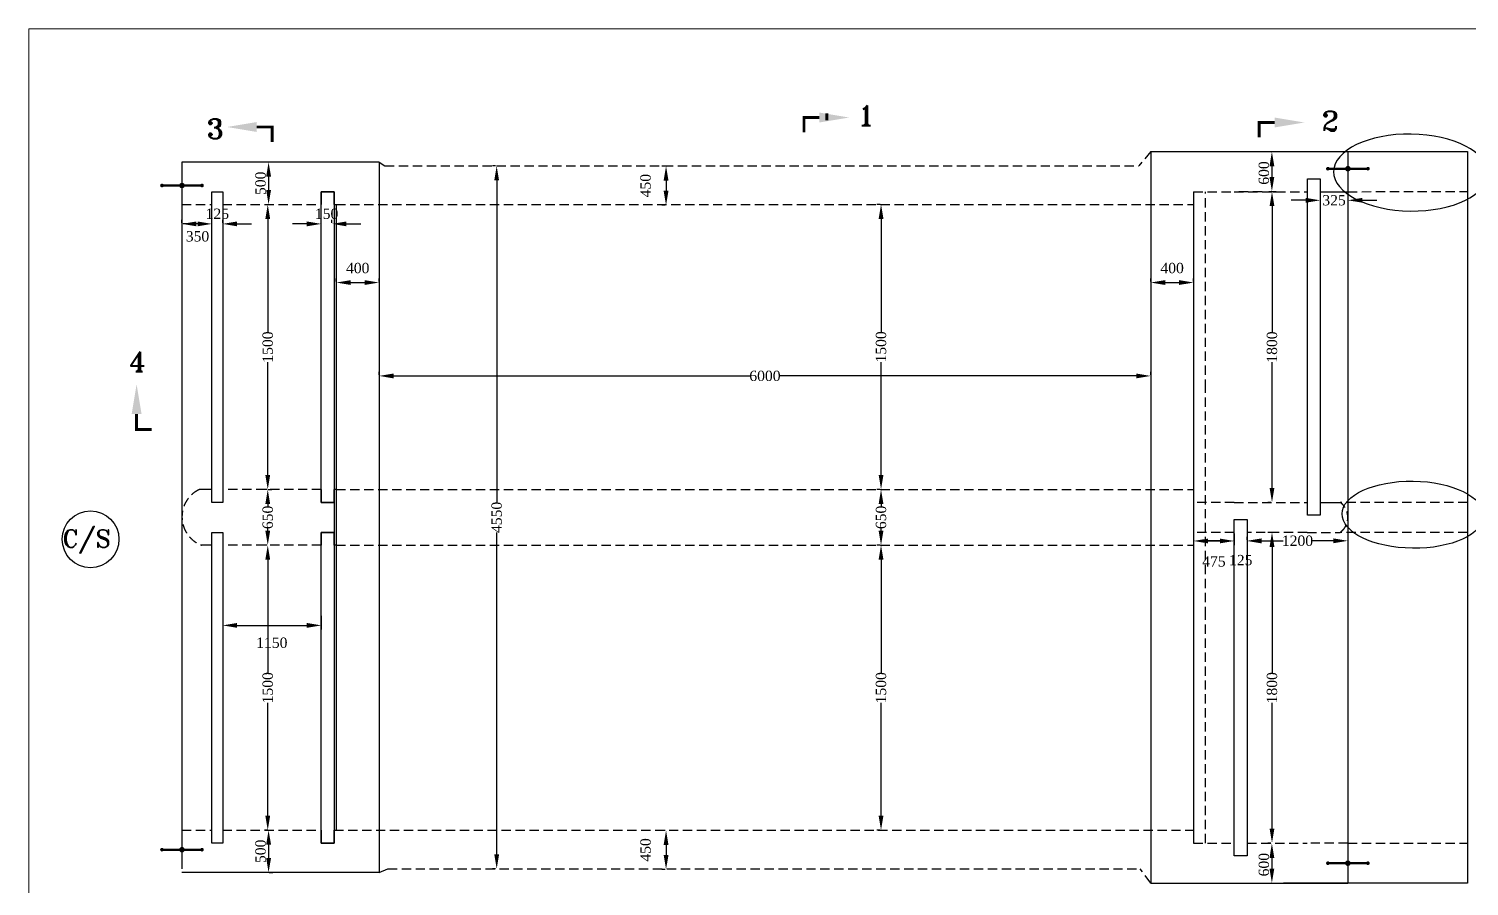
# Model space of a CAD drawing. Extents: x -545075 to 1728153, y -708141 to -305611.
# Drawn here: x 135012 to 169852, y -614961 to -594218 of the extents above; entities that cross this region are included whole.
import ezdxf

# ---------------------------------------------------------------- set-up
doc = ezdxf.new("R2010")
doc.units = 0
doc.header["$MEASUREMENT"] = 0
doc.linetypes.add('DASHED', pattern=[0.75, 0.5, -0.25])
doc.layers.get('0').update_dxf_attribs({"linetype": 'CONTINUOUS'})
doc.layers.get('DEFPOINTS').update_dxf_attribs({"linetype": 'CONTINUOUS'})
doc.layers.add('LINE', color=7, linetype='CONTINUOUS')
doc.styles.add('BIG', font='ROMANT.SHX')
doc.styles.get("Standard").update_dxf_attribs({"font": 'times.ttf', "height": 250})
doc.dimstyles.new('3', dxfattribs={"dimtxt": 225, "dimasz": 350, "dimexe": 100, "dimexo": 25, "dimgap": 9, "dimtad": 0, "dimdec": 0, "dimzin": 0, "dimdsep": 46, "dimtxsty": 'Standard', "dimcen": 0, "dimclrt": 256, "dimadec": 0, "dimazin": 0, "dimtfac": 1, "dimtdec": 0, "dimtofl": 0, "dimtmove": 2, "dimatfit": 3, "dimfxl": 1, "dimtolj": 1, "dimtzin": 0, "dimarcsym": 0})

# ---------------------------------------------------------------- blocks, each defined once
blk = doc.blocks.new('*D405')
at = {"layer": 'DEFPOINTS', "color": 0, "linetype": 'ByBlock', "lineweight": -2}
for p in [(143486, -602616), (162149, -602616), (162149, -602616)]:
    blk.add_point(p, dxfattribs=at)
at = {"layer": 'LINE', "color": 0, "linetype": 'ByBlock', "lineweight": -2}
for p, q in [((143486, -602591), (143486, -602516)), ((143836, -602616), (152454, -602616)), ((161799, -602616), (153181, -602616)), ((162149, -602591), (162149, -602516))]:
    blk.add_line(p, q, dxfattribs=at)
for points in [[(143836, -602558), (143836, -602675), (143486, -602616)], [(161799, -602558), (161799, -602675), (162149, -602616)]]:
    blk.add_solid(points, dxfattribs=at)
at = {"layer": 'LINE', "linetype": 'ByBlock', "lineweight": -2, "insert": (152818, -602616), "char_height": 250, "attachment_point": 5}
blk.add_mtext('\\A1;6000', dxfattribs=at)
blk = doc.blocks.new('*D412')
at = {"layer": 'DEFPOINTS', "color": 0, "linetype": 'ByBlock', "lineweight": -2}
for p in [(142450, -600357), (143486, -600357), (143486, -600357)]:
    blk.add_point(p, dxfattribs=at)
at = {"layer": 'LINE', "color": 0, "linetype": 'ByBlock', "lineweight": -2}
for p, q in [((142450, -600332), (142450, -600257)), ((143486, -600332), (143486, -600257)), ((142800, -600357), (143136, -600357))]:
    blk.add_line(p, q, dxfattribs=at)
for points in [[(142800, -600299), (142800, -600415), (142450, -600357)], [(143136, -600299), (143136, -600415), (143486, -600357)]]:
    blk.add_solid(points, dxfattribs=at)
at = {"layer": 'LINE', "linetype": 'ByBlock', "lineweight": -2, "insert": (142968, -600008), "char_height": 250, "attachment_point": 5}
blk.add_mtext('\\A1;400', dxfattribs=at)
blk = doc.blocks.new('*D413')
at = {"layer": 'DEFPOINTS', "color": 0, "linetype": 'ByBlock', "lineweight": -2}
for p in [(162149, -600357), (163186, -600357), (163186, -600357)]:
    blk.add_point(p, dxfattribs=at)
at = {"layer": 'LINE', "color": 0, "linetype": 'ByBlock', "lineweight": -2}
for p, q in [((162149, -600332), (162149, -600257)), ((163186, -600332), (163186, -600257)), ((162499, -600357), (162836, -600357))]:
    blk.add_line(p, q, dxfattribs=at)
for points in [[(162499, -600299), (162499, -600415), (162149, -600357)], [(162836, -600299), (162836, -600415), (163186, -600357)]]:
    blk.add_solid(points, dxfattribs=at)
at = {"layer": 'LINE', "linetype": 'ByBlock', "lineweight": -2, "insert": (162667, -600008), "char_height": 250, "attachment_point": 5}
blk.add_mtext('\\A1;400', dxfattribs=at)
blk = doc.blocks.new('*D470')
at = {"layer": 'DEFPOINTS', "color": 0, "linetype": 'ByBlock', "lineweight": -2}
for p in [(140767, -605365), (140792, -606713), (140792, -606713)]:
    blk.add_point(p, dxfattribs=at)
at = {"layer": 'LINE', "color": 0, "linetype": 'ByBlock', "lineweight": -2}
for p, q in [((140792, -605365), (140892, -605365)), ((140792, -605715), (140792, -605767)), ((140792, -606363), (140792, -606310)), ((140767, -606713), (140692, -606713))]:
    blk.add_line(p, q, dxfattribs=at)
for points in [[(140734, -605715), (140850, -605715), (140792, -605365)], [(140734, -606363), (140850, -606363), (140792, -606713)]]:
    blk.add_solid(points, dxfattribs=at)
at = {"layer": 'LINE', "linetype": 'ByBlock', "lineweight": -2, "insert": (140792, -606039), "char_height": 250, "attachment_point": 5, "rotation": 90}
blk.add_mtext('\\A1;650', dxfattribs=at)
blk = doc.blocks.new('*D562')
at = {"layer": 'DEFPOINTS', "color": 0, "linetype": 'ByBlock', "lineweight": -2}
for p in [(139702, -608396), (142087, -608396), (142087, -608651)]:
    blk.add_point(p, dxfattribs=at)
at = {"layer": 'LINE', "color": 0, "linetype": 'ByBlock', "lineweight": -2}
for p, q in [((139702, -608421), (139702, -608751)), ((140052, -608651), (141737, -608651)), ((142087, -608421), (142087, -608751))]:
    blk.add_line(p, q, dxfattribs=at)
for points in [[(140052, -608593), (140052, -608709), (139702, -608651)], [(141737, -608593), (141737, -608709), (142087, -608651)]]:
    blk.add_solid(points, dxfattribs=at)
at = {"layer": 'LINE', "linetype": 'ByBlock', "lineweight": -2, "insert": (140891, -609072), "char_height": 250, "attachment_point": 5}
blk.add_mtext('\\A1;1150', dxfattribs=at)
blk = doc.blocks.new('*D576')
at = {"layer": 'DEFPOINTS', "color": 0, "linetype": 'ByBlock', "lineweight": -2}
for p in [(155626, -605365), (155626, -606713), (155626, -606713)]:
    blk.add_point(p, dxfattribs=at)
at = {"layer": 'LINE', "color": 0, "linetype": 'ByBlock', "lineweight": -2}
for p, q in [((155601, -605365), (155526, -605365)), ((155626, -605715), (155626, -605767)), ((155626, -606363), (155626, -606310)), ((155601, -606713), (155526, -606713))]:
    blk.add_line(p, q, dxfattribs=at)
for points in [[(155568, -605715), (155684, -605715), (155626, -605365)], [(155568, -606363), (155684, -606363), (155626, -606713)]]:
    blk.add_solid(points, dxfattribs=at)
at = {"layer": 'LINE', "linetype": 'ByBlock', "lineweight": -2, "insert": (155626, -606039), "char_height": 250, "attachment_point": 5, "rotation": 90}
blk.add_mtext('\\A1;650', dxfattribs=at)
blk = doc.blocks.new('*D654')
at = {"layer": 'DEFPOINTS', "color": 0, "linetype": 'ByBlock', "lineweight": -2}
for p in [(163186, -606402), (164171, -606402), (164171, -606609)]:
    blk.add_point(p, dxfattribs=at)
at = {"layer": 'LINE', "color": 0, "linetype": 'ByBlock', "lineweight": -2}
for p, q in [((163186, -606427), (163186, -606709)), ((164171, -606427), (164171, -606709)), ((163536, -606609), (163821, -606609))]:
    blk.add_line(p, q, dxfattribs=at)
for points in [[(163536, -606551), (163536, -606667), (163186, -606609)], [(163821, -606551), (163821, -606667), (164171, -606609)]]:
    blk.add_solid(points, dxfattribs=at)
at = {"layer": 'LINE', "linetype": 'ByBlock', "lineweight": -2, "insert": (163678, -607105), "char_height": 250, "attachment_point": 5}
blk.add_mtext('\\A1;475', dxfattribs=at)
blk = doc.blocks.new('*D655')
at = {"layer": 'DEFPOINTS', "color": 0, "linetype": 'ByBlock', "lineweight": -2}
for p in [(164171, -606609), (164482, -606609), (164482, -606609)]:
    blk.add_point(p, dxfattribs=at)
at = {"layer": 'LINE', "color": 0, "linetype": 'ByBlock', "lineweight": -2}
for p, q in [((164171, -606584), (164171, -606509)), ((164482, -606584), (164482, -606509)), ((163821, -606609), (163471, -606609)), ((164832, -606609), (165182, -606609))]:
    blk.add_line(p, q, dxfattribs=at)
for points in [[(163821, -606551), (163821, -606667), (164171, -606609)], [(164832, -606551), (164832, -606667), (164482, -606609)]]:
    blk.add_solid(points, dxfattribs=at)
at = {"layer": 'LINE', "linetype": 'ByBlock', "lineweight": -2, "insert": (164326, -607073), "char_height": 250, "attachment_point": 5}
blk.add_mtext('\\A1;125', dxfattribs=at)
blk = doc.blocks.new('*D656')
at = {"layer": 'DEFPOINTS', "color": 0, "linetype": 'ByBlock', "lineweight": -2}
for p in [(166917, -606039), (164482, -606402), (166917, -606605)]:
    blk.add_point(p, dxfattribs=at)
at = {"layer": 'LINE', "color": 0, "linetype": 'ByBlock', "lineweight": -2}
for p, q in [((166917, -606064), (166917, -606705)), ((164482, -606427), (164482, -606705)), ((164832, -606605), (165349, -606605)), ((166567, -606605), (166049, -606605))]:
    blk.add_line(p, q, dxfattribs=at)
for points in [[(164832, -606547), (164832, -606663), (164482, -606605)], [(166567, -606547), (166567, -606663), (166917, -606605)]]:
    blk.add_solid(points, dxfattribs=at)
at = {"layer": 'LINE', "linetype": 'ByBlock', "lineweight": -2, "insert": (165699, -606605), "char_height": 250, "attachment_point": 5}
blk.add_mtext('\\A1;1200', dxfattribs=at)
blk = doc.blocks.new('*D657')
at = {"layer": 'DEFPOINTS', "color": 0, "linetype": 'ByBlock', "lineweight": -2}
for p in [(166249, -598159), (166918, -598158), (166918, -598367)]:
    blk.add_point(p, dxfattribs=at)
at = {"layer": 'LINE', "color": 0, "linetype": 'ByBlock', "lineweight": -2}
for p, q in [((166249, -598184), (166249, -598467)), ((166918, -598183), (166918, -598467)), ((165899, -598367), (165549, -598367)), ((167268, -598367), (167618, -598367))]:
    blk.add_line(p, q, dxfattribs=at)
for points in [[(165899, -598309), (165899, -598425), (166249, -598367)], [(167268, -598309), (167268, -598425), (166918, -598367)]]:
    blk.add_solid(points, dxfattribs=at)
at = {"layer": 'LINE', "linetype": 'ByBlock', "lineweight": -2, "insert": (166584, -598367), "char_height": 250, "attachment_point": 5}
blk.add_mtext('\\A1;325', dxfattribs=at)
blk = doc.blocks.new('*D662')
at = {"layer": 'DEFPOINTS', "color": 0, "linetype": 'ByBlock', "lineweight": -2}
for p in [(150426, -597540), (150426, -598486), (150426, -598486)]:
    blk.add_point(p, dxfattribs=at)
at = {"layer": 'LINE', "color": 0, "linetype": 'ByBlock', "lineweight": -2}
for p, q in [((150401, -597540), (150326, -597540)), ((150426, -597890), (150426, -598136)), ((150401, -598486), (150326, -598486))]:
    blk.add_line(p, q, dxfattribs=at)
for points in [[(150368, -597890), (150485, -597890), (150426, -597540)], [(150368, -598136), (150485, -598136), (150426, -598486)]]:
    blk.add_solid(points, dxfattribs=at)
at = {"layer": 'LINE', "linetype": 'ByBlock', "lineweight": -2, "insert": (149931, -598013), "char_height": 250, "attachment_point": 5, "rotation": 90}
blk.add_mtext('\\A1;450', dxfattribs=at)
blk = doc.blocks.new('*D663')
at = {"layer": 'DEFPOINTS', "color": 0, "linetype": 'ByBlock', "lineweight": -2}
for p in [(150426, -613611), (150426, -614556), (150426, -614556)]:
    blk.add_point(p, dxfattribs=at)
at = {"layer": 'LINE', "color": 0, "linetype": 'ByBlock', "lineweight": -2}
for p, q in [((150401, -613611), (150326, -613611)), ((150426, -613961), (150426, -614206)), ((150401, -614556), (150326, -614556))]:
    blk.add_line(p, q, dxfattribs=at)
for points in [[(150368, -613961), (150485, -613961), (150426, -613611)], [(150368, -614206), (150485, -614206), (150426, -614556)]]:
    blk.add_solid(points, dxfattribs=at)
at = {"layer": 'LINE', "linetype": 'ByBlock', "lineweight": -2, "insert": (149931, -614083), "char_height": 250, "attachment_point": 5, "rotation": 90}
blk.add_mtext('\\A1;450', dxfattribs=at)
blk = doc.blocks.new('*D664')
at = {"layer": 'DEFPOINTS', "color": 0, "linetype": 'ByBlock', "lineweight": -2}
for p in [(139443, -598938), (139702, -598938), (139702, -598938)]:
    blk.add_point(p, dxfattribs=at)
at = {"layer": 'LINE', "color": 0, "linetype": 'ByBlock', "lineweight": -2}
for p, q in [((139443, -598913), (139443, -598838)), ((139702, -598913), (139702, -598838)), ((139093, -598938), (138743, -598938)), ((140052, -598938), (140402, -598938))]:
    blk.add_line(p, q, dxfattribs=at)
for points in [[(139093, -598880), (139093, -598996), (139443, -598938)], [(140052, -598880), (140052, -598996), (139702, -598938)]]:
    blk.add_solid(points, dxfattribs=at)
at = {"layer": 'LINE', "linetype": 'ByBlock', "lineweight": -2, "insert": (139573, -598694), "char_height": 250, "attachment_point": 5}
blk.add_mtext('\\A1;125', dxfattribs=at)
blk = doc.blocks.new('*D665')
at = {"layer": 'DEFPOINTS', "color": 0, "linetype": 'ByBlock', "lineweight": -2}
for p in [(142087, -598938), (142346, -598938), (142346, -598938)]:
    blk.add_point(p, dxfattribs=at)
at = {"layer": 'LINE', "color": 0, "linetype": 'ByBlock', "lineweight": -2}
for p, q in [((142087, -598913), (142087, -598838)), ((142346, -598913), (142346, -598838)), ((141737, -598938), (141387, -598938)), ((142696, -598938), (143046, -598938))]:
    blk.add_line(p, q, dxfattribs=at)
for points in [[(141737, -598880), (141737, -598996), (142087, -598938)], [(142696, -598880), (142696, -598996), (142346, -598938)]]:
    blk.add_solid(points, dxfattribs=at)
at = {"layer": 'LINE', "linetype": 'ByBlock', "lineweight": -2, "insert": (142216, -598694), "char_height": 250, "attachment_point": 5}
blk.add_mtext('\\A1;150', dxfattribs=at)
blk = doc.blocks.new('*D666')
at = {"layer": 'DEFPOINTS', "color": 0, "linetype": 'ByBlock', "lineweight": -2}
for p in [(138717, -598938), (138717, -598938), (139443, -598938)]:
    blk.add_point(p, dxfattribs=at)
at = {"layer": 'LINE', "color": 0, "linetype": 'ByBlock', "lineweight": -2}
for p, q in [((138717, -598913), (138717, -598838)), ((139443, -598913), (139443, -598838)), ((139093, -598938), (139067, -598938))]:
    blk.add_line(p, q, dxfattribs=at)
for points in [[(139067, -598880), (139067, -598996), (138717, -598938)], [(139093, -598880), (139093, -598996), (139443, -598938)]]:
    blk.add_solid(points, dxfattribs=at)
at = {"layer": 'LINE', "linetype": 'ByBlock', "lineweight": -2, "insert": (139093, -599240), "char_height": 250, "attachment_point": 5}
blk.add_mtext('\\A1;350', dxfattribs=at)
blk = doc.blocks.new('*D828')
at = {"layer": 'DEFPOINTS', "color": 0, "linetype": 'ByBlock', "lineweight": -2}
for p in [(140812, -597442), (140800, -598470), (140812, -598470)]:
    blk.add_point(p, dxfattribs=at)
at = {"layer": 'LINE', "color": 0, "linetype": 'ByBlock', "lineweight": -2}
for p, q in [((140787, -597442), (140712, -597442)), ((140812, -597792), (140812, -598120)), ((140825, -598470), (140912, -598470))]:
    blk.add_line(p, q, dxfattribs=at)
for points in [[(140754, -597792), (140871, -597792), (140812, -597442)], [(140754, -598120), (140871, -598120), (140812, -598470)]]:
    blk.add_solid(points, dxfattribs=at)
at = {"layer": 'LINE', "linetype": 'ByBlock', "lineweight": -2, "insert": (140619, -597956), "char_height": 250, "attachment_point": 5, "rotation": 90}
blk.add_mtext('\\A1;500', dxfattribs=at)
blk = doc.blocks.new('*D829')
at = {"layer": 'DEFPOINTS', "color": 0, "linetype": 'ByBlock', "lineweight": -2}
for p in [(140812, -613603), (140800, -614631), (140812, -614631)]:
    blk.add_point(p, dxfattribs=at)
at = {"layer": 'LINE', "color": 0, "linetype": 'ByBlock', "lineweight": -2}
for p, q in [((140787, -613603), (140712, -613603)), ((140812, -613953), (140812, -614281)), ((140825, -614631), (140912, -614631))]:
    blk.add_line(p, q, dxfattribs=at)
for points in [[(140754, -613953), (140871, -613953), (140812, -613603)], [(140754, -614281), (140871, -614281), (140812, -614631)]]:
    blk.add_solid(points, dxfattribs=at)
at = {"layer": 'LINE', "linetype": 'ByBlock', "lineweight": -2, "insert": (140619, -614117), "char_height": 250, "attachment_point": 5, "rotation": 90}
blk.add_mtext('\\A1;500', dxfattribs=at)
blk = doc.blocks.new('*D830')
at = {"layer": 'DEFPOINTS', "color": 0, "linetype": 'ByBlock', "lineweight": -2}
for p in [(165080, -613926), (164983, -614884), (165080, -614884)]:
    blk.add_point(p, dxfattribs=at)
at = {"layer": 'LINE', "color": 0, "linetype": 'ByBlock', "lineweight": -2}
for p, q in [((165055, -613926), (164980, -613926)), ((165080, -614276), (165080, -614534)), ((165008, -614884), (165180, -614884))]:
    blk.add_line(p, q, dxfattribs=at)
for points in [[(165022, -614276), (165138, -614276), (165080, -613926)], [(165022, -614534), (165138, -614534), (165080, -614884)]]:
    blk.add_solid(points, dxfattribs=at)
at = {"layer": 'LINE', "linetype": 'ByBlock', "lineweight": -2, "insert": (164887, -614440), "char_height": 250, "attachment_point": 5, "rotation": 90}
blk.add_mtext('\\A1;600', dxfattribs=at)
blk = doc.blocks.new('*D831')
at = {"layer": 'DEFPOINTS', "color": 0, "linetype": 'ByBlock', "lineweight": -2}
for p in [(165080, -597193), (164983, -598151), (165080, -598151)]:
    blk.add_point(p, dxfattribs=at)
at = {"layer": 'LINE', "color": 0, "linetype": 'ByBlock', "lineweight": -2}
for p, q in [((165055, -597193), (164980, -597193)), ((165080, -597543), (165080, -597801)), ((165008, -598151), (165180, -598151))]:
    blk.add_line(p, q, dxfattribs=at)
for points in [[(165022, -597543), (165138, -597543), (165080, -597193)], [(165022, -597801), (165138, -597801), (165080, -598151)]]:
    blk.add_solid(points, dxfattribs=at)
at = {"layer": 'LINE', "linetype": 'ByBlock', "lineweight": -2, "insert": (164887, -597707), "char_height": 250, "attachment_point": 5, "rotation": 90}
blk.add_mtext('\\A1;600', dxfattribs=at)

msp = doc.modelspace()

# ---------------------------------------------------------------- linework, layer by layer
at = {"color": 7, "linetype": 'ByBlock', "lineweight": 20}
msp.add_lwpolyline([(135012.461, -636254), (135012.461, -594218.219), (194457, -594218.219), (194457, -636254), (135012.461, -636254)], close=True, dxfattribs=at)
at = {"layer": 'LINE', "color": 0, "linetype": 'ByBlock', "lineweight": -2}
for p, q in [((143486.492, -597441.989), (138717.212, -597441.989)), ((138717.212, -597441.989), (138717.212, -614540.509)), ((143486.492, -597441.989), (143486.492, -614631.509)), ((143486.492, -597441.989), (143624.842, -597536.989)), ((162148.892, -597188.629), (166918.414, -597187.9)), ((162148.892, -597188.629), (162148.892, -614883.869)), ((166918.393, -597187.9), (166918.414, -598158.34)), ((166918.414, -597187.9), (169809.585, -597187.9)), ((169809.585, -597187.9), (169809.585, -614883.869)), ((146304.033, -597536.989), (146229.033, -597536.989)), ((139442.972, -598470.109), (139442.972, -598159.069)), ((139442.972, -598159.069), (139702.172, -598159.069)), ((139702.172, -598159.069), (139702.172, -598470.109)), ((142397.852, -598159.069), (142086.812, -598159.069)), ((142086.812, -598159.069), (142086.812, -598470.109)), ((142397.852, -598470.109), (142397.852, -598159.069)), ((146329.033, -597886.989), (146329.033, -605676.018)), ((163185.692, -598159.069), (163185.692, -613918.429)), ((165107.755, -598159.069), (165182.755, -598159.069)), ((165933.212, -598159.069), (165937.802, -598159.069)), ((166248.842, -598159.069), (166918.414, -598159.069)), ((166918.414, -598183.34), (166918.172, -613918.429)), ((140816.907, -598470.109), (140891.907, -598470.109)), ((142397.852, -598470.109), (142449.692, -598470.109)), ((142449.692, -598470.109), (142449.692, -613607.389)), ((155601.534, -598466.815), (155526.534, -598466.815)), ((165082.755, -598509.069), (165082.755, -601549.871)), ((140791.907, -598820.109), (140791.907, -601549.871)), ((155626.534, -598816.815), (155626.534, -601546.577)), ((140791.907, -605014.829), (140791.907, -602285.066)), ((155626.534, -605011.535), (155626.534, -602281.773)), ((165082.755, -605325.869), (165082.755, -602285.066)), ((139442.972, -605364.829), (139134.122, -605364.829)), ((139442.972, -605675.869), (139442.972, -605364.829)), ((139702.172, -605364.829), (139702.172, -605675.869)), ((140766.907, -605364.829), (140691.907, -605364.829)), ((142086.812, -605364.829), (142086.812, -605675.869)), ((142449.692, -605364.829), (142397.852, -605364.829)), ((142397.852, -605675.869), (142397.852, -605364.829)), ((142397.852, -605364.829), (142397.852, -606712.669)), ((155601.534, -605361.535), (155526.534, -605361.535)), ((139702.172, -605675.869), (139442.972, -605675.869)), ((142086.812, -605675.869), (142397.852, -605675.869)), ((165057.755, -605675.869), (164982.755, -605675.869)), ((166248.842, -605675.869), (166733.007, -605675.869)), ((164170.652, -609149.149), (164170.652, -606090.589)), ((164481.692, -606090.589), (164481.692, -609149.149)), ((139442.972, -606712.669), (139442.972, -606401.629)), ((139442.972, -606401.629), (139702.172, -606401.629)), ((139702.172, -606401.629), (139702.172, -606712.669)), ((142397.852, -606401.629), (142086.812, -606401.629)), ((142086.812, -606401.629), (142086.812, -606712.669)), ((142397.852, -606712.669), (142397.852, -606401.629)), ((146329.033, -614190.509), (146329.033, -606401.48)), ((165057.755, -606401.629), (164982.755, -606401.629)), ((139442.972, -606712.669), (139192.979, -606712.669)), ((140766.907, -606712.669), (140691.907, -606712.669)), ((142449.692, -606712.669), (142397.852, -606712.669)), ((155600.985, -606712.669), (155525.985, -606712.669)), ((165082.755, -606751.629), (165082.755, -609792.431)), ((140791.907, -607062.669), (140791.907, -609792.431)), ((155625.985, -607062.669), (155625.985, -609792.431)), ((140791.907, -613257.389), (140791.907, -610527.626)), ((155625.985, -613257.389), (155625.985, -610527.626)), ((165082.755, -613568.429), (165082.755, -610527.626)), ((139442.972, -613918.429), (139442.972, -613607.389)), ((139702.172, -613607.389), (139702.172, -613918.429)), ((140816.907, -613607.389), (140891.907, -613607.389)), ((142086.812, -613607.389), (142086.812, -613918.429)), ((142397.852, -613607.389), (142449.692, -613607.389)), ((142397.852, -613918.429), (142397.852, -613607.389)), ((155600.985, -613607.389), (155525.985, -613607.389)), ((139702.172, -613918.429), (139442.972, -613918.429)), ((142086.812, -613918.429), (142397.852, -613918.429)), ((165057.755, -613918.429), (164982.755, -613918.429)), ((166918.172, -613918.429), (166918.172, -614883.869)), ((143486.492, -614631.509), (143694.842, -614540.509)), ((146304.033, -614540.509), (146229.033, -614540.509)), ((143486.492, -614631.509), (138717.212, -614631.509)), ((162148.892, -614883.869), (166918.172, -614883.869)), ((166918.172, -614883.869), (165362.972, -614883.869)), ((169809.585, -614883.869), (166918.172, -614883.869))]:
    msp.add_line(p, q, dxfattribs=at)
at = {"layer": 'LINE', "color": 0, "linetype": 'DASHED', "ltscale": 450}
for p, q in [((162148.892, -597188.629), (161860.014, -597536.989)), ((169809.585, -597187.9), (169809.585, -598155.218)), ((143624.842, -597536.989), (161860.014, -597536.989)), ((163185.692, -598159.069), (164170.652, -598159.069)), ((163476.092, -602928.349), (163476.092, -598159.069)), ((164844.572, -598159.069), (164170.652, -598159.069)), ((164170.652, -598159.069), (165933.212, -598159.069)), ((166918.414, -598159.069), (169809.585, -598155.218)), ((138717.212, -598470.109), (139442.972, -598470.109)), ((138717.212, -598470.109), (139442.972, -598470.109)), ((139702.172, -598470.109), (142086.812, -598470.109)), ((142449.692, -598470.109), (163185.692, -598470.109)), ((163476.092, -608423.389), (163476.092, -602928.349)), ((169809.585, -602928.349), (169809.585, -603654.109)), ((142086.812, -605364.829), (139702.172, -605364.829)), ((142449.692, -605364.829), (163185.692, -605364.829)), ((164170.652, -605675.869), (163185.692, -605675.869)), ((164170.652, -605675.869), (165937.802, -605675.869)), ((169809.585, -605675.869), (166733.007, -605675.869)), ((164170.652, -606401.629), (163185.692, -606401.629)), ((165933.212, -606401.629), (164481.692, -606401.629)), ((165933.212, -606401.629), (166733.007, -606401.629)), ((169809.585, -606401.629), (166733.007, -606401.629)), ((142086.812, -606712.669), (139702.172, -606712.669)), ((142449.692, -606712.669), (163185.692, -606712.669)), ((163476.092, -613918.429), (163476.092, -608423.389)), ((169809.585, -608423.389), (169809.585, -609149.149)), ((138717.212, -613607.389), (139442.972, -613607.389)), ((139702.172, -613607.389), (142086.812, -613607.389)), ((142397.852, -613607.389), (163185.692, -613607.389)), ((163185.692, -613918.429), (164170.652, -613918.429)), ((164481.692, -613918.429), (165933.212, -613918.429)), ((166918.172, -613918.429), (165933.212, -613918.429)), ((166918.172, -613918.429), (169809.585, -613918.429)), ((169809.585, -613918.429), (169809.585, -614883.869)), ((143694.842, -614540.509), (161896.981, -614540.509)), ((162148.892, -614883.869), (161896.981, -614540.509))]:
    msp.add_line(p, q, dxfattribs=at)
at = {"layer": 'LINE', "const_width": 72}
for points in [[(153987.451, -596364.806), (153762.952, -596364.806), (153762.952, -596726.916)], [(154135.533, -596364.806), (153971.153, -596364.806)], [(154318.472, -596429.873), (154318.472, -596265.493)], [(164997.253, -596485.357), (164772.754, -596485.357), (164772.754, -596847.467)], [(165145.335, -596485.357), (164980.955, -596485.357)], [(140523.443, -596593.771), (140687.823, -596593.771)], [(140671.525, -596593.771), (140896.023, -596593.771), (140896.023, -596955.881)], [(137619.602, -603538.624), (137619.602, -603703.004)], [(137619.602, -603686.706), (137619.602, -603911.204), (137981.713, -603911.204)]]:
    msp.add_lwpolyline(points, dxfattribs=at)
at = {"layer": 'LINE', "color": 0, "linetype": 'ByBlock', "lineweight": -2}
for points in [[(165937.802, -597848.029), (166248.842, -597848.029), (166248.842, -605986.909), (165937.802, -605986.909)], [(139442.972, -598159.069), (139702.172, -598159.069), (139702.172, -605675.869), (139442.972, -605675.869)], [(142086.812, -598159.069), (142397.852, -598159.069), (142397.852, -605675.869), (142086.812, -605675.869)], [(164170.652, -606090.589), (164481.692, -606090.589), (164481.692, -614229.469), (164170.652, -614229.469)], [(139442.972, -606401.629), (139702.172, -606401.629), (139702.172, -613918.429), (139442.972, -613918.429)], [(142086.812, -606401.629), (142397.852, -606401.629), (142397.852, -613918.429), (142086.812, -613918.429)]]:
    msp.add_lwpolyline(points, close=True, dxfattribs=at)
at = {"layer": 'LINE', "color": 0}
for points, const_width in [([(166412.192, -597602.62, 1), (166456.256, -597602.62, 1)], 44.064), ([(166884.926, -597602.62, 1), (166951.903, -597602.62, 1)], 66.977), ([(167380.573, -597602.62, 1), (167424.637, -597602.62, 1)], 44.064), ([(138211.232, -598009.439, 1), (138255.296, -598009.439, 1)], 44.064), ([(138683.966, -598009.439, 1), (138750.943, -598009.439, 1)], 66.977), ([(139179.613, -598009.439, 1), (139223.677, -598009.439, 1)], 44.064), ([(138211.232, -614077.509, 1), (138255.296, -614077.509, 1)], 44.064), ([(138683.966, -614077.509, 1), (138750.943, -614077.509, 1)], 66.977), ([(139179.613, -614077.509, 1), (139223.677, -614077.509, 1)], 44.064), ([(166412.192, -614404.27, 1), (166456.256, -614404.27, 1)], 44.064), ([(166884.926, -614404.27, 1), (166951.903, -614404.27, 1)], 66.977), ([(167380.573, -614404.27, 1), (167424.637, -614404.27, 1)], 44.064)]:
    msp.add_lwpolyline(points, format="xyb", close=True, dxfattribs=dict(at, const_width=const_width))
at = {"layer": 'LINE', "color": 0, "const_width": 56.402}
for points in [[(166459.906, -597603.349), (166918.172, -597603.349), (167376.437, -597603.349)], [(138258.946, -598010.167), (138717.212, -598010.167), (139175.477, -598010.167)], [(138258.946, -614078.238), (138717.212, -614078.238), (139175.477, -614078.238)], [(166459.906, -614404.998), (166918.172, -614404.998), (167376.437, -614404.998)]]:
    msp.add_lwpolyline(points, dxfattribs=at)
at = {"layer": 'LINE'}
msp.add_circle((136505.55, -606567.833), 687.184, dxfattribs=at)
at = {"layer": 'LINE', "color": 0, "linetype": 'DASHED', "ltscale": 450}
for centre, radius, start, end in [((139450.238, -606026.23), 733.063, 115.5454226, 249.4553467), ((166467.47, -606038.749), 449.657, 306.1947671, 53.8052329)]:
    msp.add_arc(centre, radius, start, end, dxfattribs=at)
at = {"layer": 'LINE', "color": 0, "linetype": 'ByBlock', "lineweight": -2, "extrusion": (0, 0, -1)}
msp.add_ellipse((168438.5, -597696), major_axis=(1864.821, -23.845), ratio=0.49920474, dxfattribs=at)
at = {"layer": 'LINE', "color": 0, "linetype": 'ByBlock', "lineweight": -2}
msp.add_ellipse((168489.5, -605973), major_axis=(-1713.389, 21.908), ratio=0.473890976, dxfattribs=at)
at = {"layer": 'LINE', "color": 7}
for points in [[(154135.533, -596244.806), (154135.533, -596484.806), (154855.533, -596364.806)], [(165145.335, -596365.357), (165145.335, -596605.357), (165865.335, -596485.357)], [(140523.443, -596473.771), (140523.443, -596713.771), (139803.443, -596593.771)], [(137499.602, -603538.624), (137739.602, -603538.624), (137619.602, -602818.624)]]:
    msp.add_solid(points, dxfattribs=at)
at = {"layer": 'LINE', "color": 0, "linetype": 'ByBlock', "lineweight": -2}
for points in [[(146270.7, -597886.989), (146387.366, -597886.989), (146329.033, -597536.989)], [(165024.422, -598509.069), (165141.088, -598509.069), (165082.755, -598159.069)], [(140733.573, -598820.109), (140850.24, -598820.109), (140791.907, -598470.109)], [(155568.201, -598816.815), (155684.867, -598816.815), (155626.534, -598466.815)], [(140733.573, -605014.829), (140850.24, -605014.829), (140791.907, -605364.829)], [(155568.201, -605011.535), (155684.867, -605011.535), (155626.534, -605361.535)], [(165024.422, -605325.869), (165141.088, -605325.869), (165082.755, -605675.869)], [(165024.422, -606751.629), (165141.088, -606751.629), (165082.755, -606401.629)], [(140733.573, -607062.669), (140850.24, -607062.669), (140791.907, -606712.669)], [(155567.652, -607062.669), (155684.319, -607062.669), (155625.985, -606712.669)], [(140733.573, -613257.389), (140850.24, -613257.389), (140791.907, -613607.389)], [(155567.652, -613257.389), (155684.319, -613257.389), (155625.985, -613607.389)], [(165024.422, -613568.429), (165141.088, -613568.429), (165082.755, -613918.429)], [(146270.7, -614190.509), (146387.366, -614190.509), (146329.033, -614540.509)]]:
    msp.add_solid(points, dxfattribs=at)

# ---------------------------------------------------------------- texts
at = {"layer": 'LINE', "style": 'BIG'}
for s, height, p in [('1', 480, (155062.39, -596557.659)), ('3', 480, (139312.472, -596877.632)), ('2', 480, (166286.407, -596688.124)), ('4', 480, (137436.115, -602511.934)), ('C/S', 425, (135828.624, -606764.228))]:
    msp.add_text(s, height=height, dxfattribs=at).set_placement(p)
at = {"layer": 'LINE', "linetype": 'ByBlock', "lineweight": -2, "char_height": 250, "attachment_point": 5, "rotation": 90}
for s, insert in [('\\A1;1500', (140791.907, -601917.469)), ('\\A1;1500', (155626.534, -601914.175)), ('\\A1;1800', (165082.755, -601917.469)), ('\\A1;4550', (146329.033, -606038.749)), ('\\A1;1500', (140791.907, -610160.029)), ('\\A1;1500', (155625.985, -610160.029)), ('\\A1;1800', (165082.755, -610160.029))]:
    msp.add_mtext(s, dxfattribs=dict(at, insert=insert))

# ---------------------------------------------------------------- dimensions: what is measured, and where the dimension line sits
at = {"layer": 'LINE', "color": 0, "linetype": 'ByBlock', "lineweight": -2}
for base, p1, p2, text, picture, middle in [((140812.439, -598470.109), (140812.439, -597441.989), (140799.507, -598470.109), '500', '*D828', (140619.472, -597956.049)), ((165080.106, -598150.554), (165080.106, -597192.776), (164982.839, -598150.554), '600', '*D831', (164887.139, -597706.836)), ((140812.439, -614630.909), (140812.439, -613602.789), (140799.507, -614630.909), '500', '*D829', (140619.472, -614116.849)), ((165080.106, -614883.869), (165080.106, -613926.091), (164982.839, -614883.869), '600', '*D830', (164887.139, -614440.151))]:
    dim = msp.add_linear_dim(base=base, p1=p1, p2=p2, angle=90, text=text, dimstyle='3', dxfattribs=at)
    dim.commit()
    dim.dimension.update_dxf_attribs({"geometry": picture, "text_midpoint": middle, "dimtype": 160})
for base, p1, p2, text, picture, middle in [((150426.451, -598485.549), (150426.451, -597540.282), (150426.451, -598485.549), '450', '*D662', (149931.462, -598012.916)), ((140791.907, -606712.669), (140766.907, -605364.829), (140791.907, -606712.669), '650', '*D470', (140791.907, -606038.749)), ((155625.985, -606712.669), (155625.985, -605364.829), (155625.985, -606712.669), '650', '*D576', (155625.985, -606038.749)), ((150426.451, -614555.949), (150426.451, -613610.682), (150426.451, -614555.949), '450', '*D663', (149931.462, -614083.316))]:
    dim = msp.add_linear_dim(base=base, p1=p1, p2=p2, angle=90, text=text, dimstyle='3', dxfattribs=at)
    dim.commit()
    dim.dimension.update_dxf_attribs({"geometry": picture, "text_midpoint": middle})
for base, p1, p2, text, picture, middle in [((166918.414, -598367), (166248.842, -598159.069), (166918.414, -598158.34), '325', '*D657', (166583.628, -598367)), ((162148.892, -602616.345), (143486.492, -602616.345), (162148.892, -602616.345), '6000', '*D405', (152817.692, -602616.345)), ((166917.128, -606605), (164481.692, -606401.629), (166917.128, -606038.749), '1200', '*D656', (165699.41, -606605)), ((164170.652, -606609), (163185.692, -606401.629), (164170.652, -606401.629), '475', '*D654', (163678.172, -607105.07))]:
    dim = msp.add_linear_dim(base=base, p1=p1, p2=p2, text=text, dimstyle='3', dxfattribs=at)
    dim.commit()
    dim.dimension.update_dxf_attribs({"geometry": picture, "text_midpoint": middle})
for base, p1, p2, text, picture, middle in [((139702.172, -598938), (139442.972, -598938), (139702.172, -598938), '125', '*D664', (139572.572, -598694)), ((142346.012, -598938), (142086.812, -598938), (142346.012, -598938), '150', '*D665', (142216.412, -598694)), ((138717.212, -598938), (139442.972, -598938), (138717.212, -598938), '350', '*D666', (139092.972, -599240)), ((143486.492, -600357.011), (142449.692, -600357.011), (143486.492, -600357.011), '400', '*D412', (142968.092, -600007.583)), ((163185.692, -600357.011), (162148.892, -600357.011), (163185.692, -600357.011), '400', '*D413', (162667.292, -600007.583)), ((164481.692, -606609), (164170.652, -606609), (164481.692, -606609), '125', '*D655', (164326.172, -607073)), ((142086.812, -608651), (139702.172, -608396.189), (142086.812, -608396.189), '1150', '*D562', (140890.842, -609072))]:
    dim = msp.add_linear_dim(base=base, p1=p1, p2=p2, text=text, dimstyle='3', dxfattribs=at)
    dim.commit()
    dim.dimension.update_dxf_attribs({"geometry": picture, "text_midpoint": middle, "dimtype": 160})

doc.saveas('drawing.dxf')
